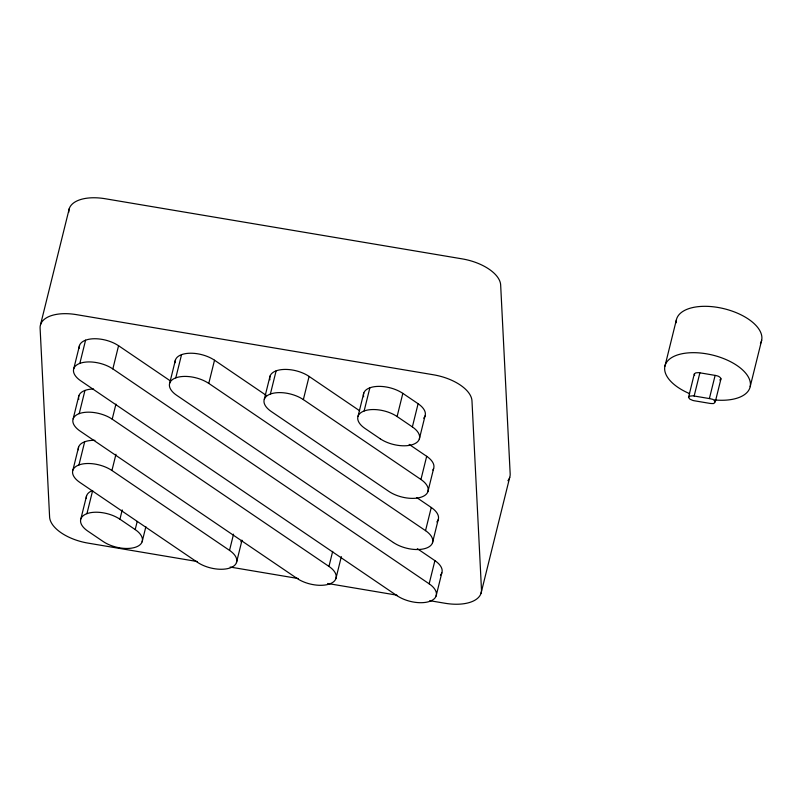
<?xml version="1.0" encoding="UTF-8"?>
<svg xmlns="http://www.w3.org/2000/svg" width="802" height="802" viewBox="0 0 802 802"><rect width="100%" height="100%" fill="white"/><g stroke="black" fill="none" stroke-linecap="round" stroke-linejoin="round"><path stroke-width="1.2" d="M688.517 397.421L689.73 396.138L692.577 395.837A7.408 3.709 13.9 0 1 694.151 396.008L709.389 398.574A7.408 3.709 13.9 0 1 710.973 398.935C715.504 399.005 716.677 404.659 711.204 403.516A7.408 3.709 13.9 0 1 709.63 403.346L694.392 400.779A7.408 3.709 13.9 0 1 692.808 400.419L689.88 399.145L688.517 397.421L694.332 373.822L695.855 372.84L698.311 372.649A7.408 3.709 13.9 0 1 699.885 372.82L715.123 375.396A7.408 3.709 13.9 0 1 716.717 375.747C718.492 375.897 722.983 378.584 719.785 380.028M40.541 324.64L69.233 208.731M73.784 368.609L79.528 345.421M397.04 595.706L80.731 380.81A23.839 11.96 13.9 0 1 79.849 363.366L85.583 340.178M73.152 418.865L78.887 395.677M332.69 551.355L328.96 566.423A23.839 11.96 13.9 0 1 329.833 583.866A23.839 11.96 13.9 0 1 296.86 578.312L80.09 431.065A23.839 11.96 13.9 0 1 79.218 413.621L84.952 390.444M72.882 470.193L78.616 447.005M197.412 562.282L79.819 482.393A23.839 11.96 13.9 0 1 78.947 464.949L84.681 441.772M79.238 348.218A23.839 11.96 13.9 0 1 92.621 338.805A23.839 11.96 13.9 0 1 118.556 345.742L112.851 368.91L429.16 583.816A23.839 11.96 13.9 0 1 430.042 601.259A23.839 11.96 13.9 0 1 397.07 595.706M80.862 518.904L86.606 495.716M137.202 521.46L135.197 529.581A23.839 11.96 13.9 0 1 136.069 547.024A23.839 11.96 13.9 0 1 103.097 541.47L87.809 531.104A23.839 11.96 13.9 0 1 86.927 513.661L92.671 490.483A23.839 11.96 13.9 0 0 86.315 498.513M328.96 566.423L112.21 419.165L115.939 404.098M197.442 562.272A23.839 11.96 13.9 0 0 230.415 567.826A23.839 11.96 13.9 0 0 229.532 550.383L111.939 470.493L115.959 454.273M135.197 529.581L119.929 519.205L122.225 509.932M169.723 383.085L175.458 359.897M393.411 542.553L176.661 395.296A23.839 11.96 13.9 0 1 175.788 377.852L181.543 354.664M142.134 541.791L145.864 526.724M393.431 542.543A23.839 11.96 13.9 0 0 426.403 548.097A23.839 11.96 13.9 0 0 425.531 530.653L208.781 383.396L214.515 360.218A23.839 11.96 13.9 0 0 188.56 353.291A23.839 11.96 13.9 0 0 175.167 362.694M264.299 399.276L270.043 376.098M229.532 550.383L233.552 534.162M270.384 394.043L276.119 370.855A23.839 11.96 13.9 0 1 309.091 376.419L359.637 410.754M236.47 562.603L241.923 540.578M303.336 399.607A23.839 11.96 13.9 0 0 270.364 394.053A23.839 11.96 13.9 0 0 271.236 411.496L388.83 491.385A23.839 11.96 13.9 0 0 421.822 496.929A23.839 11.96 13.9 0 0 420.95 479.486L303.356 399.596L309.091 376.419M358.043 416.228L363.777 393.04M380.248 438.814L364.98 428.438A23.839 11.96 13.9 0 1 364.128 410.985L369.862 387.807M335.898 578.633L341.341 556.618M380.268 438.804A23.839 11.96 13.9 0 0 413.241 444.358A23.839 11.96 13.9 0 0 412.368 426.915L397.1 416.539L402.835 393.361L418.103 403.727A23.839 11.96 13.9 0 1 423.677 418.203M412.368 426.915L418.103 403.727M419.306 439.115L425.04 415.937M420.95 479.486L426.684 456.308L409.15 444.388M427.887 491.686L433.631 468.508M425.531 530.653L431.265 507.476L416.819 497.651M432.468 542.854L438.203 519.676M429.16 583.816L434.905 560.628L417.331 548.688M436.098 596.026L441.842 572.849M481.04 593.269L509.721 477.36M664.898 366.293L676.367 319.928M694.151 396.008L699.885 372.82M709.389 398.574L715.123 375.396M715.254 401.922L720.998 378.745M750.181 386.664L761.659 340.299M197.242 561.52L88.009 543.114A38.255 19.188 13.9 0 1 49.604 517.019L40.1 328.138A38.255 19.188 13.9 0 1 76.511 314.645L433.571 374.805A38.255 19.188 13.9 0 1 471.977 400.89L481.481 589.781A38.255 19.188 13.9 0 1 445.07 603.264L429.802 600.698M230.134 567.054L298.254 578.533M327.617 583.475L396.91 595.154M214.515 360.218L266.124 395.276M118.586 345.732L170.275 380.84M694.702 375.186L694.261 374.243M689.66 393.652A43.849 21.985 13.9 0 1 676.317 355.366A43.849 21.985 13.9 0 1 745.379 372.8A43.849 21.985 13.9 0 1 714.582 399.937M676.136 322.785A43.849 21.985 13.9 0 1 724.176 308.74A43.849 21.985 13.9 0 1 760.426 343.517M363.657 396.779A23.839 11.96 13.9 0 1 376.098 386.494A23.839 11.96 13.9 0 1 402.815 393.371M364.128 410.985A23.839 11.96 13.9 0 1 397.1 416.539M269.923 379.837A23.839 11.96 13.9 0 1 276.119 370.855M426.684 456.308A23.839 11.96 13.9 0 1 432.849 470.032M431.265 507.476A23.839 11.96 13.9 0 1 436.839 521.952M175.788 377.852A23.839 11.96 13.9 0 1 208.751 383.406M434.905 560.628A23.839 11.96 13.9 0 1 440.458 575.114M79.849 363.366A23.839 11.96 13.9 0 1 112.821 368.92M78.335 449.802A23.839 11.96 13.9 0 1 94.947 440.338M241.903 540.147A23.839 11.96 13.9 0 1 240.831 541.691M78.947 464.949A23.839 11.96 13.9 0 1 111.919 470.503M86.927 513.661A23.839 11.96 13.9 0 1 119.899 519.215M78.776 399.416A23.839 11.96 13.9 0 1 93.563 389M79.218 413.621A23.839 11.96 13.9 0 1 112.21 419.165M68.782 212.219A38.255 19.188 13.9 0 1 105.202 198.736L462.253 258.886A38.255 19.188 13.9 0 1 500.659 284.981L510.172 473.862A38.255 19.188 13.9 0 1 507.907 480.709"/></g></svg>
